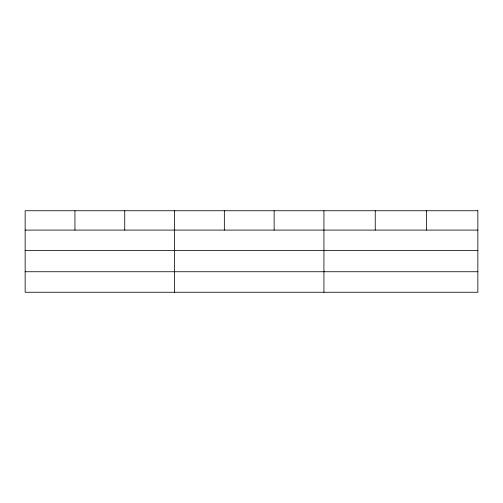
<?xml version="1.0" encoding="UTF-8"?>
<svg xmlns="http://www.w3.org/2000/svg" width="503" height="503" viewBox="0 0 503 503"><rect width="100%" height="100%" fill="white"/><g stroke="black" fill="none" stroke-linecap="round" stroke-linejoin="round"><path stroke-width="0.75" d="M25.15 230.091L477.85 230.091M25.15 250.607L477.85 250.607M25.15 271.739L477.85 271.739M426.544 210.744L426.544 230.091M375.238 210.744L375.238 230.091M323.932 210.744L323.932 292.256M274.135 210.744L274.135 230.091M224.338 210.744L224.338 230.091M174.541 210.744L174.541 292.256M124.744 210.744L124.744 230.091M74.947 210.744L74.947 230.091M477.85 210.744L25.15 210.744L25.15 292.256L477.85 292.256L477.85 210.744"/></g></svg>
